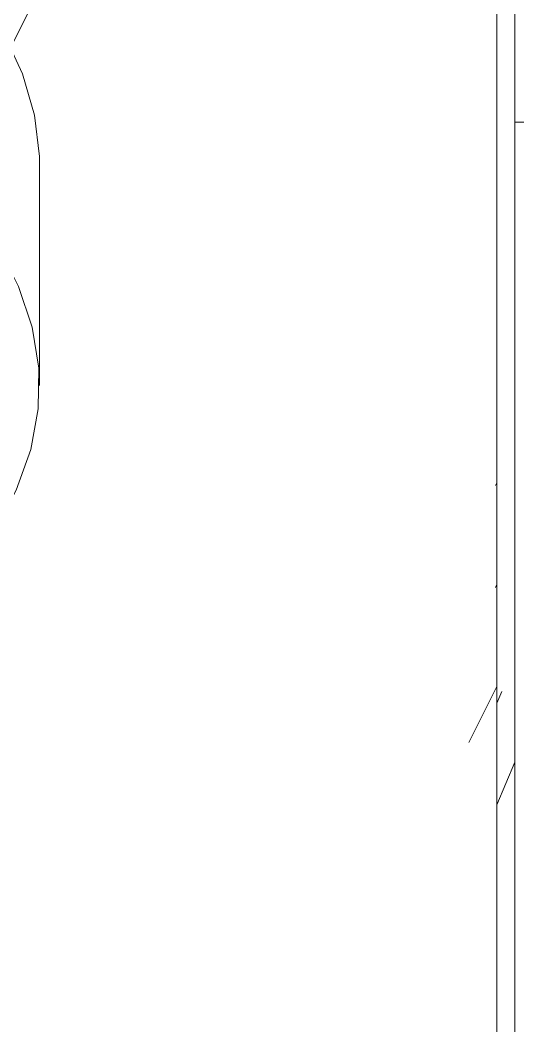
# Model space of a CAD drawing. Header units: millimetres. Extents: x 2164007 to 2324354, y -2513385 to -2308978.
# Drawn here: x 2260607 to 2261446, y -2424832 to -2423137 of the extents above; entities that cross this region are included whole.
import ezdxf

# ---------------------------------------------------------------- set-up
doc = ezdxf.new("R2010")
doc.units = ezdxf.units.MM
doc.layers.add('A-GLAZ', color=8, linetype='Continuous', lineweight=13)
doc.layers.add('S-STRS', color=8, linetype='Continuous', lineweight=9)

# ---------------------------------------------------------------- blocks, each defined once
blk = doc.blocks.new('cua so 3200x1850x60 - S4-1124333-South')
at = {"layer": 'A-GLAZ', "lineweight": 9}
h = blk.add_hatch(dxfattribs=at)
h.set_pattern_fill('FP_2', color=256, style=0, pattern_type=2)
h.set_pattern_definition([(67.411, (-11135.287, 114.3), (-765.545300334225, 2760.297851282209), [1107.272, -664.363, 1107.272, -2072.964]), (67.411, (-11135.287, 114.3), (-765.545300334225, 2760.297851282209), [-2878.908, -664.363, 442.909, -965.692]), (67.411, (-11182.839, 171.45), (-765.545300334225, 2760.297851282209), [885.818, -1107.272, 664.363, -2294.419]), (67.411, (-11182.839, 171.45), (-765.545300334225, 2760.297851282209), [-2657.454, -664.363, 775.091, -854.965]), (67.411, (-11182.839, 342.9), (-765.545300334225, 2760.297851282209), [664.363, -1328.727, 442.909, -2515.873]), (67.411, (-11182.839, 342.9), (-765.545300334225, 2760.297851282209), [-2435.999, -664.363, 996.545, -854.965]), (67.411, (-11040.184, 171.45), (-765.545300334225, 2760.297851282209), [664.363, -1328.727, 553.636, -2405.146]), (67.411, (-10897.529, 342.9), (-765.545300334225, 2760.297851282209), [332.182, -1660.909, 221.454, -2737.328]), (67.411, (-11135.287, 628.65), (-765.545300334225, 2760.297851282209), [221.454, -1660.909, 221.454, -2848.055]), (67.411, (-11135.287, 628.65), (-765.545300334225, 2760.297851282209), [-2103.818, -885.818, 553.636, -1408.601]), (67.411, (-10279.357, 457.2), (-765.545300334225, 2760.297851282209), [1107.272, -1660.909, 1328.727, -877.11]), (67.411, (-10279.357, 285.75), (-765.545300334225, 2760.297851282209), [1550.181, -1107.272, 1660.909, -655.6560000000001]), (67.411, (-10184.254, 342.9), (-765.545300334225, 2760.297851282209), [1771.636, -885.818, 1328.727, -965.692]), (67.411, (-10041.599, 514.35), (-765.545300334225, 2760.297851282209), [1107.272, -1550.181, 885.818, -1408.601]), (67.411, (-10184.254, 857.25), (-765.545300334225, 2760.297851282209), [553.636, -2214.545, 664.363, -1519.328]), (67.411, (-9898.944, 685.8), (-765.545300334225, 2760.297851282209), [442.909, -2214.545, 442.909, -1851.51])])
h.paths.add_polyline_path([(385.1076209849278, 249.9999999999973), (385.1076209849278, 2750.000000000003), (355.107620984928, 2720.000000000002), (355.107620984928, 279.9999999999991)], flags=0)
h = blk.add_hatch(dxfattribs=at)
h.set_pattern_fill('FP_1', color=256, style=0, pattern_type=2)
h.set_pattern_definition([(63.435, (228.6, 114.3), (-920.0997168973379, 2760.290932305043), [1143, -685.8, 1143, -685.8, -1454.051]), (63.435, (228.6, 114.3), (-920.0997168973379, 2760.290932305043), [-3657.6, 457.2, -996.8510000000001]), (63.435, (171.45, 171.45), (-920.0997168973379, 2760.290932305043), [914.4, -1143, 685.8, -685.8, -1682.651]), (63.435, (171.45, 171.45), (-920.0997168973379, 2760.290932305043), [-3429, 800.1, -882.551]), (63.435, (171.45, 342.9), (-920.0997168973379, 2760.290932305043), [685.8, -1371.6, 457.2, -685.8, -1911.251]), (63.435, (171.45, 342.9), (-920.0997168973379, 2760.290932305043), [-3200.4, 1028.7, -882.551]), (63.435, (342.9, 171.45), (-920.0997168973379, 2760.290932305043), [685.8, -1371.6, 571.5, -2482.751]), (63.435, (514.35, 342.9), (-920.0997168973379, 2760.290932305043), [342.9, -1714.5, 228.6, -2825.651]), (63.435, (228.6, 628.65), (-920.0997168973379, 2760.290932305043), [228.6, -1714.5, 228.6, -914.4, -2025.551]), (63.435, (228.6, 628.65), (-920.0997168973379, 2760.290932305043), [-3086.1, 571.5, -1454.051]), (63.435, (1257.3, 457.2), (-920.0997168973379, 2760.290932305043), [1143, -1714.5, 1371.6, -905.4110000000001]), (63.435, (1257.3, 285.75), (-920.0997168973379, 2760.290932305043), [1600.2, -1143, 1714.5, -676.811]), (63.435, (1371.6, 342.9), (-920.0997168973379, 2760.290932305043), [1828.8, -914.4, 1371.6, -996.8510000000001]), (63.435, (1543.05, 514.35), (-920.0997168973379, 2760.290932305043), [1143, -1600.2, 914.4, -1454.051]), (63.435, (1371.6, 857.25), (-920.0997168973379, 2760.290932305043), [571.5, -2286, 685.8, -1568.351]), (63.435, (1714.5, 685.8), (-920.0997168973379, 2760.290932305043), [457.2, -2286, 457.2, -1911.251])])
h.paths.add_polyline_path([(-585.4374168167113, 279.9999999999991), (355.107620984928, 279.9999999999991), (355.107620984928, 2720.000000000002), (-482.3999220680026, 2720.000000000002), (-482.3999220680026, 2311.073446430427), (-475.9514850128704, 2300.785534325818), (-443.2990690304621, 2229.443081378364), (-423.6227089152375, 2161.737915278187), (-415.6296163411089, 2092.214105754402), (-417.4340027549493, 1667.04814128515), (-430.7791915125554, 1596.904898066696), (-457.2056288973153, 1525.300337281188), (-496.0302013603843, 1453.695776495679), (-541.5411891293362, 1388.210215850115), (-603.4993111087531, 1315.414508764202), (-667.445968149014, 1250.328570078118), (-752.2852543456869, 1174.254119918197), (-839.5361992333014, 1103.062617172651), (-940.3933053721361, 1026.655511017508), (-1046.4508482987, 950.5240094940261), (-1178.491887409511, 859.1716391195214), (-1238.980427834694, 817.9612864949153), (-1265.769703736781, 740.2658217606422), (-1303.032648767273, 594.4380952380943), (-1339.961032889099, 440.1892932492819), (-1372.694693162336, 279.9999999999991), (-1153.990807961709, 279.9999999999991)], flags=0)
h.paths.add_polyline_path([(-1501.399654579576, 297.6190476190471), (-1501.399654579576, 420.6285714285711), (-1624.892379015077, 420.6285714285711), (-1624.892379015077, 297.6190476190471)], flags=0)
h.paths.add_polyline_path([(-1580.405851320457, 471.4285714285704), (-1501.399654579576, 471.4285714285704), (-1501.399654579576, 594.4380952380966), (-1544.459958277714, 594.4380952380966), (-1624.892379015077, 530.9245745909276), (-1624.892379015077, 471.4285714285704), (-1589.795606933552, 471.4285714285704)], flags=0)
h.paths.add_polyline_path([(-1613.259131084256, 932.4165966276082), (-1545.537693232481, 982.3010305091649), (-1546.33720018913, 1726.20555555556), (-1589.125209303658, 1689.995238095242), (-1613.259131084256, 1669.110883066252), (-1613.259131084256, 939.2775978178851)], flags=0)
h.paths.add_polyline_path([(-1521.088443476632, 999.4590737891075), (-1516.014535244783, 1003.041149524693), (-1515.219820752819, 1162.359183673475), (-1502.952377463271, 1286.50884353742), (-1479.777597576603, 1410.658503401366), (-1447.299818347185, 1534.808163265311), (-1447.299818347185, 1806.528026795777), (-1521.088443476632, 1746.896804405798), (-1521.088443476632, 1011.638092228788)], flags=0)
h.paths.add_polyline_path([(-1465.147130871977, 1038.952499633888), (-1465.123527318037, 1038.969163261602), (-1465.147130871977, 1040.572365467798)], flags=0)
h.paths.add_polyline_path([(-1464.848546964889, 1039.16329378304), (-1447.299818347185, 1051.494426015904), (-1447.299818347185, 1291.227562734277), (-1449.788775509662, 1277.092063492069), (-1463.797199290509, 1132.250793650799), (-1464.830501067649, 1040.761097723711)], flags=0)
h.paths.add_polyline_path([(-1408.448447200536, 1208.809477256478), (-1388.884563100249, 1288.854539156046), (-1347.322130218976, 1428.59201965804), (-1347.322130218976, 1706.512083676604), (-1393.335000461324, 1548.565768353189), (-1408.448447200536, 1483.350232748356), (-1408.448447200536, 1216.433904235413)], flags=0)
h.paths.add_polyline_path([(-1086.022795854668, 1340.476190476191), (-1046.4508482987, 1340.476190476191), (-1046.4508482987, 1463.485714285715), (-1077.604142799676, 1463.485714285715), (-1086.022795854668, 1386.846948655714), (-1094.703421983398, 1340.476190476191)], flags=0)
h.paths.add_polyline_path([(-1022.573406863056, 1354.204017296749), (-962.7071284186644, 1400.361040271868), (-952.488007228929, 1408.394033600892), (-952.488007228929, 1463.485714285715), (-1022.573406863056, 1463.485714285715), (-1022.573406863056, 1355.696248611539)], flags=0)
h.paths.add_polyline_path([(-927.1838303971724, 1428.285008559699), (-883.7600019684531, 1463.485714285715), (-927.1838303971724, 1463.485714285715), (-927.1838303971724, 1434.472026935235)], flags=0)
h.paths.add_polyline_path([(-1323.352529394161, 1501.357483824447), (-1272.726955594141, 1650.957713759224), (-1256.620882978281, 1707.216717075863), (-1245.723464974039, 1750.383642498979), (-1245.723464974039, 1962.469519222175), (-1264.759868981569, 1948.719938268023), (-1274.464351498547, 1923.848015568366), (-1323.352529394161, 1779.277547842997), (-1323.352529394161, 1506.116443917953)], flags=0)
h.paths.add_polyline_path([(-952.488007228929, 1514.285714285716), (-952.488007228929, 1637.295238095239), (-1022.573406863056, 1637.295238095239), (-1022.573406863056, 1514.285714285716), (-1011.852460175459, 1514.285714285716)], flags=0)
h.paths.add_polyline_path([(-1046.4508482987, 1514.285714285716), (-1046.4508482987, 1637.295238095239), (-1058.767297524063, 1637.295238095239), (-1058.767297524063, 1514.285714285716)], flags=0)
h.paths.add_polyline_path([(-863.9161759805683, 1514.285714285716), (-863.9161759805683, 1637.295238095239), (-927.1838303971724, 1637.295238095239), (-927.1838303971724, 1514.285714285716), (-869.71411238921, 1514.285714285716)], flags=0)
h.paths.add_polyline_path([(-831.843387652557, 1514.285714285716), (-823.126809349431, 1514.285714285716), (-811.0391633625599, 1524.925446682227), (-782.256971468561, 1551.181215653961), (-782.256971468561, 1637.295238095239), (-837.6199760415054, 1637.295238095239), (-837.6199760415054, 1514.285714285716)], flags=0)
h.paths.add_polyline_path([(-755.4205031399356, 1575.662051409925), (-733.31041198225, 1596.387915105561), (-708.9132553600344, 1621.241270029404), (-708.9132553600344, 1637.295238095239), (-755.4205031399356, 1637.295238095239), (-755.4205031399356, 1591.063312103602)], flags=0)
h.paths.add_polyline_path([(-1424.540512856057, 1601.56050256478), (-1405.431901708525, 1658.957823129257), (-1345.952349751713, 1811.14843246461), (-1345.952349751713, 1886.000715452133), (-1424.540512856057, 1824.509041722831), (-1424.540512856057, 1617.574603174608)], flags=0)
h.paths.add_polyline_path([(-952.488007228929, 1688.095238095239), (-952.488007228929, 1811.104761904764), (-1022.573406863056, 1811.104761904764), (-1022.573406863056, 1688.095238095239), (-1011.852460175459, 1688.095238095239)], flags=0)
h.paths.add_polyline_path([(-708.9132553600344, 1688.095238095239), (-708.9132553600344, 1811.104761904764), (-755.4205031399356, 1811.104761904764), (-755.4205031399356, 1688.095238095239)], flags=0)
h.paths.add_polyline_path([(-681.9975548829475, 1688.095238095239), (-646.4862323330287, 1688.095238095239), (-645.1450336575978, 1689.67009720963), (-645.1450336575978, 1811.104761904764), (-681.9975548829475, 1811.104761904764), (-681.9975548829475, 1772.108380606646)], flags=0)
h.paths.add_polyline_path([(-863.9161759805683, 1688.095238095239), (-863.9161759805683, 1811.104761904764), (-927.1838303971724, 1811.104761904764), (-927.1838303971724, 1688.095238095239), (-869.71411238921, 1688.095238095239)], flags=0)
h.paths.add_polyline_path([(-782.256971468561, 1688.095238095239), (-782.256971468561, 1811.104761904764), (-837.6199760415054, 1811.104761904764), (-837.6199760415054, 1688.095238095239)], flags=0)
h.paths.add_polyline_path([(-1046.4508482987, 1688.095238095239), (-1046.4508482987, 1811.104761904764), (-1058.767297524063, 1811.104761904764), (-1058.767297524063, 1688.095238095239)], flags=0)
h.paths.add_polyline_path([(-618.6124984392864, 1720.825067522354), (-603.4993111087531, 1739.111189807765), (-592.0478104669118, 1755.280436437762), (-592.0478104669118, 1811.104761904764), (-618.6124984392864, 1811.104761904764), (-618.6124984392864, 1735.904581944873)], flags=0)
h.paths.add_polyline_path([(-1624.892379015077, 1729.54899695675), (-1564.140443851379, 1777.915230954357), (-1443.128130181888, 1869.495361449006), (-1305.73083622458, 1969.88767887559), (-1266.241897857019, 1998.452023906329), (-1203.766115035763, 2182.350000000003), (-1188.186639490361, 2231.51671515517), (-1194.742835345824, 2263.323587335701), (-1247.860722570937, 2480.060711466913), (-1268.975665588419, 2559.913174753431), (-1293.46875487311, 2631.11729353729), (-1423.332797247057, 2720.000000000002), (-1624.892379015077, 2720.000000000002), (-1624.892379015077, 1762.415873015877)], flags=0)
h.paths.add_polyline_path([(-566.3542553394225, 1791.559125375703), (-553.4122970226605, 1811.104761904764), (-566.3542553394225, 1811.104761904764), (-566.3542553394225, 1808.325216865508)], flags=0)
h.paths.add_polyline_path([(-1224.202827443392, 1835.631336492328), (-1214.970577481752, 1872.636660029445), (-1184.432033367255, 2006.803149366229), (-1224.202827443392, 1978.013408067756), (-1224.202827443392, 1868.219618521128)], flags=0)
h.paths.add_polyline_path([(-1325.273981279086, 1860.559087426291), (-1299.284171584879, 1922.140674612398), (-1325.273981279086, 1902.014098049373), (-1325.273981279086, 1888.775826836858)], flags=0)
h.paths.add_polyline_path([(-526.1205943832623, 1861.904761904764), (-524.4062191867108, 1862.640693055984), (-522.2721880935541, 1866.494904529608), (-522.2721880935541, 1920.407368054859), (-526.1205943832623, 1928.10654691957), (-526.1205943832623, 1862.640693055984)], flags=0)
h.paths.add_polyline_path([(-618.6124984392864, 1861.904761904764), (-592.0478104669118, 1861.904761904764), (-592.0478104669118, 1984.914285714287), (-618.6124984392864, 1984.914285714287)], flags=0)
h.paths.add_polyline_path([(-1058.767297524063, 1861.904761904764), (-1057.87122425349, 1861.904761904764), (-1058.767297524063, 1984.914285714287)], flags=0)
h.paths.add_polyline_path([(-1022.573406863056, 1861.904761904764), (-952.488007228929, 1861.904761904764), (-952.488007228929, 1984.914285714287), (-1022.573406863056, 1984.914285714287)], flags=0)
h.paths.add_polyline_path([(-927.1838303971724, 1861.904761904764), (-863.9161759805683, 1861.904761904764), (-863.9161759805683, 1984.914285714287), (-927.1838303971724, 1984.914285714287)], flags=0)
h.paths.add_polyline_path([(-550.5337678192654, 1861.904761904764), (-550.5337678192654, 1971.709857262273), (-559.1940031659686, 1984.914285714287), (-566.3542553394225, 1984.914285714287), (-566.3542553394225, 1861.904761904764)], flags=0)
h.paths.add_polyline_path([(-645.1450336575978, 1861.904761904764), (-645.1450336575978, 1984.914285714287), (-681.9975548829475, 1984.914285714287), (-681.9975548829475, 1861.904761904764)], flags=0)
h.paths.add_polyline_path([(-837.6199760415054, 1861.904761904764), (-782.256971468561, 1861.904761904764), (-782.256971468561, 1984.914285714287), (-837.6199760415054, 1984.914285714287)], flags=0)
h.paths.add_polyline_path([(-755.4205031399356, 1861.904761904764), (-708.9132553600344, 1861.904761904764), (-708.9132553600344, 1984.914285714287), (-755.4205031399356, 1984.914285714287)], flags=0)
h.paths.add_polyline_path([(-1224.210757458805, 2030.868659650286), (-1171.265157333196, 2071.934302288317), (-1163.727713834748, 2112.856147479652), (-1174.510527990688, 2165.168128263241), (-1212.12142088582, 2073.719047619052), (-1224.210757458805, 2045.460946001682), (-1224.210757458805, 2033.752498339724)], flags=0)
h.paths.add_polyline_path([(-1011.852460175459, 2035.714285714286), (-952.488007228929, 2035.714285714286), (-952.488007228929, 2158.723809523811), (-980.4859791036797, 2158.723809523811), (-1022.573406863056, 2126.542292494733), (-1022.573406863056, 2035.714285714286)], flags=0)
h.paths.add_polyline_path([(-927.1838303971724, 2035.714285714286), (-863.9161759805683, 2035.714285714286), (-863.9161759805683, 2158.723809523811), (-927.1838303971724, 2158.723809523811), (-927.1838303971724, 2049.639194450319)], flags=0)
h.paths.add_polyline_path([(-645.1450336575978, 2035.714285714286), (-645.1450336575978, 2099.466490602912), (-681.9975548829475, 2138.864278249965), (-681.9975548829475, 2035.714285714286)], flags=0)
h.paths.add_polyline_path([(-837.6199760415054, 2035.714285714286), (-782.256971468561, 2035.714285714286), (-782.256971468561, 2158.723809523811), (-837.6199760415054, 2158.723809523811), (-837.6199760415054, 2049.639194450319)], flags=0)
h.paths.add_polyline_path([(-755.4205031399356, 2035.714285714286), (-708.9132553600344, 2035.714285714286), (-708.9132553600344, 2158.723809523811), (-755.4205031399356, 2158.723809523811), (-755.4205031399356, 2049.639194450319)], flags=0)
h.paths.add_polyline_path([(-618.6124984392864, 2035.714285714286), (-593.851550213967, 2035.714285714286), (-618.6124984392864, 2066.596401951737), (-618.6124984392864, 2049.639194450319)], flags=0)
h.paths.add_polyline_path([(-886.8727813604786, 2209.523809523812), (-863.9161759805683, 2209.523809523812), (-863.9161759805683, 2252.449641484551), (-915.8610833549579, 2209.523809523812), (-904.3653474626473, 2209.523809523812)], flags=0)
h.paths.add_polyline_path([(-752.8353731776695, 2209.523809523812), (-755.4205031399356, 2211.975042965602), (-755.4205031399356, 2209.523809523812)], flags=0)
h.paths.add_polyline_path([(-998.6347511034948, 2209.523809523812), (-903.1807680370008, 2290.980952380956), (-874.2033185912122, 2316.905169551946), (-893.627022996386, 2332.533333333336), (-1035.079683300109, 2332.533333333336), (-1035.079683300109, 2209.523809523812), (-1011.852460175459, 2209.523809523812)], flags=0)
h.paths.add_polyline_path([(-831.1507499300226, 2209.523809523812), (-782.256971468561, 2209.523809523812), (-782.256971468561, 2237.421519385304), (-793.4607799908142, 2247.448881212227), (-831.1507499300226, 2279.901332076309), (-837.6199760415054, 2274.481253200894), (-837.6199760415054, 2209.523809523812)], flags=0)
h.paths.add_polyline_path([(-967.6784840086201, 2383.333333333336), (-956.7645865377792, 2383.333333333336), (-991.0851765218518, 2409.614288059605), (-1035.079683300109, 2443.223927242299), (-1035.079683300109, 2383.333333333336), (-975.8699798144733, 2383.333333333336)], flags=0)
h.paths.add_polyline_path([(-592.0478104669118, 2459.384492702114), (-592.0478104669118, 2527.618711635751), (-598.5073205768936, 2518.498036944817), (-598.1190389956573, 2465.935415215829)], flags=0)
h.paths.add_polyline_path([(-658.0108617200509, 2546.131695405748), (-645.1450336575978, 2562.915427577462), (-624.7903325093315, 2595.253174603178), (-624.7903325093315, 2720.000000000002), (-658.0108617200509, 2720.000000000002), (-658.0108617200509, 2559.04285714286)], flags=0)
h.paths.add_polyline_path([(-684.8419575225166, 2553.303790200936), (-684.8419575225166, 2720.000000000002), (-727.9643732971954, 2720.000000000002), (-727.1049665936747, 2591.846057387633), (-708.5256410754777, 2575.696257783471), (-689.9463155572827, 2558.129862613513)], flags=0)
h.paths.add_polyline_path([(-754.8826090257303, 2615.522392454662), (-754.8826090257303, 2720.000000000002), (-807.1660912149983, 2720.000000000002), (-807.1660912149983, 2659.181038163752), (-788.5623899612095, 2644.22942835099), (-768.0765821720305, 2626.768304696538)], flags=0)
h.paths.add_polyline_path([(-598.5073205768936, 2633.725430803552), (-575.7593889390196, 2677.595561655746), (-575.7593889390196, 2720.000000000002), (-598.5073205768936, 2720.000000000002), (-598.5073205768936, 2653.08412698413)], flags=0)
h.paths.add_polyline_path([(-833.7090259080936, 2680.051689618635), (-833.7090259080936, 2720.000000000002), (-884.6805930935071, 2720.000000000002), (-859.775166719286, 2700.547439087732), (-837.6703711431287, 2683.166486706782)], flags=0)
at = {"layer": 'A-GLAZ'}
for p, q in [((385.1076209849309, 2750), (385.1076209849309, 2150)), ((355.1076209849302, 279.9999999999994), (355.1076209849302, 2720)), ((385.1076209849315, 2150), (385.1076209849315, 249.9999999999995)), ((435.1076209849311, 2150), (385.1076209849315, 2150))]:
    blk.add_line(p, q, dxfattribs=at)

msp = doc.modelspace()

# ---------------------------------------------------------------- linework, layer by layer
at = {"layer": 'S-STRS'}
msp.add_line((2260640.10412563, -2423753.203414341), (2260640.10412563, -2423377.356046458), dxfattribs=at)
at = {"layer": 'S-STRS', "flags": 128}
for points in [[(2259416.909419253, -2422209.242244275), (2259478.177205448, -2422254.64718614), (2259575.585698297, -2422324.170995663), (2259676.091351615, -2422393.694805187), (2259778.237659568, -2422463.218614711), (2259880.544340315, -2422532.742424235), (2259981.528787927, -2422602.266233759), (2260079.727557987, -2422671.790043283), (2260173.717575506, -2422741.313852807), (2260262.136757811, -2422810.83766233), (2260343.703753547, -2422880.361471854), (2260417.236511743, -2422949.885281378), (2260481.669411831, -2423019.409090902), (2260536.068706386, -2423088.932900426), (2260579.646052789, -2423158.456709949), (2260611.769937715, -2423227.980519473), (2260631.974828886, -2423297.504328997), (2260639.967921461, -2423367.028138521), (2260640.097139755, -2423379.695002531)], [(2260158.139131333, -2423105.374846476), (2260246.549340051, -2423174.056772127), (2260328.492571208, -2423242.738697779), (2260402.809873281, -2423311.42062343), (2260468.450150906, -2423380.102549082), (2260524.485030884, -2423448.784474733), (2260570.121992485, -2423517.466400384), (2260604.71557634, -2423586.148326036), (2260627.776513404, -2423654.830251687), (2260638.978644849, -2423723.512177338), (2260638.163535047, -2423792.19410299), (2260625.342712378, -2423860.876028641), (2260600.697506183, -2423929.557954293), (2260564.576482154, -2423998.239879944), (2260517.490512455, -2424066.921805596), (2260460.105550278, -2424135.603731247), (2260393.233211032, -2424204.285656898), (2260317.819293392, -2424272.96758255), (2260234.930402537, -2424341.649508201), (2260145.73886478, -2424410.331433853), (2260051.506146957, -2424479.013359504), (2259953.56501506, -2424547.695285155), (2259853.300684466, -2424616.377210807)]]:
    msp.add_lwpolyline(points, dxfattribs=at)

# ---------------------------------------------------------------- block references
at = {"layer": 'A-GLAZ'}
msp.add_blockref('cua so 3200x1850x60 - S4-1124333-South', (2261055.597537802, -2425459.242244275), dxfattribs=at)

doc.saveas('drawing.dxf')
